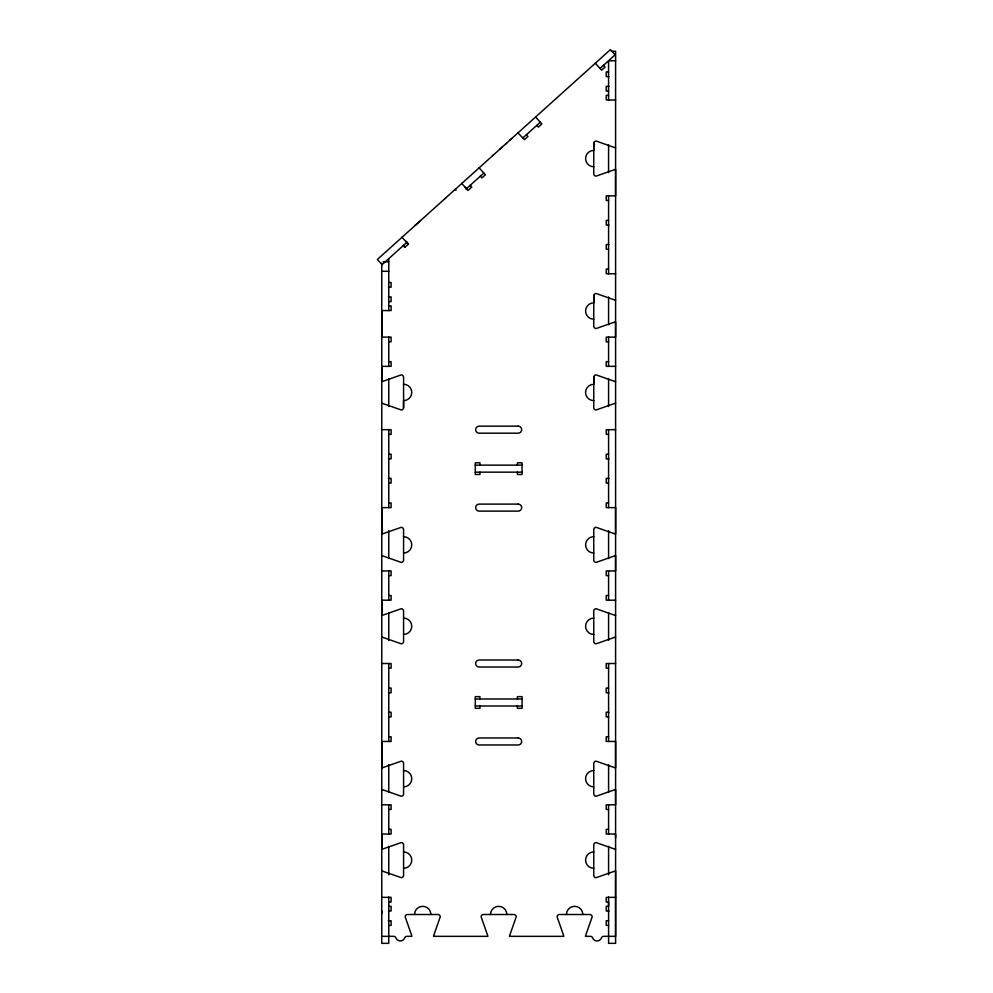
<?xml version="1.0" encoding="UTF-8"?>
<svg xmlns="http://www.w3.org/2000/svg" width="993" height="993" viewBox="0 0 993 993"><rect width="100%" height="100%" fill="white"/><g stroke="black" fill="none" stroke-linecap="round" stroke-linejoin="round"><path stroke-width="1.49" d="M388.76 829.354L391.105 829.354L391.105 834.033L381.746 834.033L381.746 849.263A2.346 2.346 0 0 0 382.417 849.164L401.234 842.585A2.334 2.334 0 0 1 403.58 844.919L403.58 875.317A2.334 2.334 0 0 1 401.234 877.663L382.417 871.072A2.346 2.346 0 0 0 381.746 870.973M381.746 913.436L381.746 911.003M381.746 837.844L381.746 834.033M403.53 408.061L403.58 400.613A8.18 8.18 0 0 0 411.76 392.434A8.18 8.18 0 0 0 403.58 384.254M593.814 142.967L593.764 150.402A8.18 8.18 0 0 0 585.585 158.595A8.18 8.18 0 0 0 593.764 166.774M593.814 295.393L593.764 302.828A8.18 8.18 0 0 0 585.585 311.02A8.18 8.18 0 0 0 593.764 319.2M593.814 376.806L593.764 384.254A8.18 8.18 0 0 0 585.585 392.434A8.18 8.18 0 0 0 593.764 400.613M466.958 188.248L466.449 188.707L464.885 186.969M462.241 183.06L461.757 183.494L468.013 190.445L471.489 187.317L469.925 185.579M415.31 225.312L419.654 221.402M444.938 198.637L445.907 197.768M454.322 190.184L455.315 189.291L456.097 190.159M492.677 155.653L493.434 154.97M501.378 147.808L502.359 146.939M505.685 143.935L506.79 142.942M509.98 140.063L511.767 138.461M517.936 132.913L524.465 139.616L527.941 136.488L526.377 134.75M406.981 242.255L382.106 264.659L377.402 259.446L610.397 49.65L615.101 54.863L600.008 68.443M466.002 189.104L483.827 173.055L485.391 174.793L481.915 177.921L480.351 176.183M522.74 138.015L540.279 122.226M500.596 148.528L499.603 149.409M611.39 51.264L615.598 51.264L615.598 943.35L608.585 943.35L608.585 897.027M615.598 60.734L608.572 60.734L608.572 100.008M608.572 71.943L606.239 71.943L606.239 76.622L608.908 76.622M608.908 86.366L606.239 86.366L606.239 91.046L608.572 91.046M608.585 95.328L606.239 95.328L606.239 100.008L615.598 100.008M608.585 200.499L606.239 200.499L606.239 195.832L615.598 195.832L615.598 169.443A2.334 2.334 0 0 0 614.928 169.542L596.11 176.121A2.334 2.334 0 0 1 593.764 173.787L593.764 143.389A2.334 2.334 0 0 1 596.11 141.056L614.928 147.634A2.334 2.334 0 0 0 615.598 147.734M608.585 220.384L606.239 220.384L606.239 225.063L608.908 225.063M608.908 244.551L606.239 244.551L606.239 249.218L608.585 249.218M383.149 261.817L388.76 261.817M608.585 269.103L606.239 269.103L606.239 273.77L615.598 273.77M381.746 271.288L388.76 271.288M388.76 282.508L391.105 282.508L391.105 287.176L388.437 287.176M388.437 296.919L391.105 296.919L391.105 301.599L388.76 301.599M388.76 305.881L391.105 305.894L391.105 310.561L381.746 310.561L381.746 337.111L391.105 337.111L391.105 341.791L388.76 341.791M608.585 341.791L606.239 341.791L606.239 337.111L615.598 337.111L615.598 321.869A2.346 2.346 0 0 0 614.928 321.968L596.11 328.546A2.334 2.334 0 0 1 593.764 326.213L593.764 295.815A2.334 2.334 0 0 1 596.11 293.481L614.928 300.06A2.346 2.346 0 0 0 615.598 300.159M388.76 361.663L391.105 361.663L391.105 366.343L381.746 366.343L381.746 381.585A2.346 2.346 0 0 0 382.417 381.486L401.234 374.895A2.334 2.334 0 0 1 403.58 377.228L403.58 407.639A2.334 2.334 0 0 1 401.234 409.972L382.417 403.381A2.346 2.346 0 0 0 381.746 403.282M608.585 361.663L606.239 361.663L606.239 366.343L615.598 366.343M381.746 429.671L391.105 429.671L391.105 434.351L388.76 434.351M615.598 429.671L606.239 429.671L606.239 434.351L608.585 434.351M388.76 454.223L391.105 454.223L391.105 458.903L388.437 458.903M608.585 454.223L606.239 454.223L606.239 458.903L608.908 458.903M475.287 465.134L522.057 465.134M475.287 472.159L522.057 472.159M388.437 478.39L391.105 478.39L391.105 483.07L388.76 483.07M608.908 478.39L606.239 478.39L606.239 483.07L608.585 483.07M388.76 502.942L391.105 502.942L391.105 507.622L381.746 507.622L381.746 533.998A2.334 2.334 0 0 0 382.417 533.911L401.234 527.32A2.334 2.334 0 0 1 403.58 529.654L403.58 560.064A2.334 2.334 0 0 1 401.234 562.398L382.417 555.807A2.346 2.346 0 0 0 381.746 555.708M608.585 502.942L606.239 502.942L606.239 507.622L615.598 507.622L615.598 533.998A2.334 2.334 0 0 1 614.928 533.911L596.11 527.32A2.334 2.334 0 0 0 593.764 529.654L593.764 560.064A2.334 2.334 0 0 0 596.11 562.398L614.928 555.807A2.346 2.346 0 0 1 615.598 555.708L615.598 570.95L606.239 570.95L606.239 575.63L608.585 575.63M381.746 570.95L391.105 570.95L391.105 575.63L388.76 575.63M388.76 595.502L391.105 595.502L391.105 600.182L381.746 600.182L381.746 615.424A2.346 2.346 0 0 0 382.417 615.325L401.234 608.734A2.334 2.334 0 0 1 403.58 611.08L403.58 641.478A2.334 2.334 0 0 1 401.234 643.812L382.417 637.233A2.346 2.346 0 0 0 381.746 637.134M608.585 595.502L606.239 595.502L606.239 600.182L615.598 600.182M381.746 663.51L391.105 663.51L391.105 668.19L388.76 668.19M615.598 663.51L606.239 663.51L606.239 668.19L608.585 668.19M388.76 688.075L391.105 688.075L391.105 692.742L388.437 692.742M608.585 688.075L606.239 688.075L606.239 692.742L608.908 692.742M475.287 698.985L522.057 698.985M475.287 705.998L522.057 705.998M388.437 712.229L391.105 712.229L391.105 716.909L388.76 716.909M608.908 712.229L606.239 712.229L606.239 716.909L608.585 716.909M388.76 736.794L391.105 736.794L391.105 741.461L381.746 741.461L381.746 767.85A2.334 2.334 0 0 0 382.417 767.75L401.234 761.159A2.334 2.334 0 0 1 403.58 763.505L403.58 793.904A2.334 2.334 0 0 1 401.234 796.237L382.417 789.658A2.346 2.346 0 0 0 381.746 789.559M608.585 736.794L606.239 736.794L606.239 741.461L615.598 741.461L615.598 767.85A2.334 2.334 0 0 1 614.928 767.75L596.11 761.159A2.334 2.334 0 0 0 593.764 763.505L593.764 793.904A2.334 2.334 0 0 0 596.11 796.237L614.928 789.658A2.346 2.346 0 0 1 615.598 789.559L615.598 804.802L606.239 804.802L606.239 809.469L608.585 809.469M381.746 804.802L391.105 804.802L391.105 809.469L388.76 809.469M608.585 829.354L606.239 829.354L606.239 834.033L615.598 834.033L615.598 837.844M381.746 897.362L391.105 897.362L391.105 902.041L388.76 902.041M615.598 897.362L606.239 897.362L606.239 902.041L608.585 902.041L608.585 906.324L606.239 906.324L606.239 911.003L609.044 911.003M388.76 906.324L391.105 906.324L391.105 911.003L388.76 911.003M388.3 920.747L391.105 920.747L391.105 925.426L388.76 925.426M608.585 920.747L606.239 920.747L606.239 925.426L608.585 925.426M381.746 936.337L393.7 936.337A2.334 2.334 0 0 1 395.897 937.889A4.68 4.68 0 0 0 404.722 937.889A2.334 2.334 0 0 1 406.931 936.337L411.859 936.337A2.334 2.334 0 0 0 411.76 935.667L405.169 916.849A2.334 2.334 0 0 1 407.515 914.503L437.913 914.503A2.334 2.334 0 0 1 440.247 916.849L433.668 935.667A2.334 2.334 0 0 0 433.569 936.337L487.824 936.337A2.334 2.334 0 0 0 487.724 935.667L481.133 916.849A2.334 2.334 0 0 1 483.467 914.503L513.877 914.503A2.334 2.334 0 0 1 516.211 916.849L509.62 935.667A2.334 2.334 0 0 0 509.521 936.337L563.776 936.337A2.334 2.334 0 0 0 563.676 935.667L557.098 916.849A2.334 2.334 0 0 1 559.431 914.503L589.83 914.503A2.334 2.334 0 0 1 592.176 916.849L585.585 935.667A2.334 2.334 0 0 0 585.485 936.337L590.413 936.337A2.334 2.334 0 0 1 592.3 937.28L593.28 939.13A4.68 4.68 0 0 0 600.79 939.13L601.77 937.28A2.334 2.334 0 0 1 603.645 936.337L615.598 936.337L615.598 870.973A2.346 2.346 0 0 0 614.928 871.072L596.11 877.663A2.334 2.334 0 0 1 593.764 875.317L593.764 844.919A2.334 2.334 0 0 1 596.11 842.585L614.928 849.164A2.346 2.346 0 0 0 615.598 849.263M603.483 65.315L605.06 67.052L601.584 70.18L595.316 63.229M535.587 117.013L541.843 123.964L538.367 127.092L536.803 125.354M479.135 167.842L483.827 173.055M470.248 185.294L471.812 187.032M406.199 241.386L408.545 243.993L404.809 247.356L403.245 245.619M402.028 237.277L408.284 244.228M403.506 245.383L405.07 247.12M608.572 144.829L608.572 172.621M608.585 195.832L608.585 273.77M608.585 296.957L608.585 324.723M608.585 337.111L608.585 366.343M608.585 378.73L608.585 406.485M608.585 429.671L608.585 507.622M608.585 530.808L608.585 558.562M608.585 570.95L608.585 600.182M608.585 612.569L608.585 640.336M608.585 663.51L608.585 741.461M608.585 764.647L608.585 792.414M608.585 804.802L608.585 834.033M608.585 846.235L608.585 874.858M517.378 465.134L517.378 462.8L522.057 462.8L522.057 474.493L517.378 474.493L517.378 472.159M517.378 698.985L517.378 696.639L522.057 696.639L522.057 708.332L517.378 708.332L517.378 705.998M479.967 465.134L479.967 462.8L475.287 462.8L475.287 474.493L479.967 474.493L479.967 472.159M479.967 698.985L479.967 696.639L475.287 696.639L475.287 708.332L479.967 708.332L479.967 705.998M388.76 258.652L388.76 310.561M388.76 337.111L388.76 366.343M388.76 378.73L388.76 406.485M388.76 429.671L388.76 507.622M388.76 530.808L388.76 558.562M388.76 570.95L388.76 600.182M388.76 612.569L388.76 640.336M388.76 663.51L388.76 741.461M388.76 764.647L388.76 792.414M388.76 804.802L388.76 834.033M388.76 846.235L388.76 874.858M388.76 897.027L388.76 943.35L381.746 943.35L381.746 263.294M615.598 381.585A2.346 2.346 0 0 1 614.928 381.486L596.11 374.895A2.334 2.334 0 0 0 593.764 377.228L593.764 407.639A2.334 2.334 0 0 0 596.11 409.972L614.928 403.381A2.346 2.346 0 0 1 615.598 403.282M414.528 914.503A8.18 8.18 0 0 1 422.708 906.324A8.18 8.18 0 0 1 430.9 914.503M490.492 914.503A8.18 8.18 0 0 1 498.672 906.324A8.18 8.18 0 0 1 506.852 914.503M566.444 914.503A8.18 8.18 0 0 1 574.637 906.324A8.18 8.18 0 0 1 582.817 914.503M403.58 536.679A8.18 8.18 0 0 1 411.76 544.859A8.18 8.18 0 0 1 403.58 553.039M403.58 618.093A8.18 8.18 0 0 1 411.76 626.273A8.18 8.18 0 0 1 403.58 634.465M615.598 637.134A2.346 2.346 0 0 0 614.928 637.233L596.11 643.812A2.334 2.334 0 0 1 593.764 641.478L593.764 611.08A2.334 2.334 0 0 1 596.11 608.734L614.928 615.325A2.346 2.346 0 0 0 615.598 615.424M593.764 634.465A8.18 8.18 0 0 1 585.585 626.273A8.18 8.18 0 0 1 593.764 618.093M593.764 553.039A8.18 8.18 0 0 1 585.585 544.859A8.18 8.18 0 0 1 593.764 536.679M403.58 770.518A8.18 8.18 0 0 1 411.76 778.698A8.18 8.18 0 0 1 403.58 786.89M403.58 851.932A8.18 8.18 0 0 1 411.76 860.124A8.18 8.18 0 0 1 403.58 868.304M593.764 868.304A8.18 8.18 0 0 1 585.585 860.124A8.18 8.18 0 0 1 593.764 851.932M593.764 786.89A8.18 8.18 0 0 1 585.585 778.698A8.18 8.18 0 0 1 593.764 770.518M518.16 426.158L479.185 426.158A3.513 3.513 0 0 0 475.672 429.671A3.513 3.513 0 0 0 479.185 433.184L518.16 433.184A3.513 3.513 0 0 0 521.673 429.671A3.513 3.513 0 0 0 518.16 426.158M518.16 504.109L479.185 504.109A3.513 3.513 0 0 0 475.672 507.622A3.513 3.513 0 0 0 479.185 511.122L518.16 511.122A3.513 3.513 0 0 0 521.673 507.622A3.513 3.513 0 0 0 518.16 504.109M518.16 660.01L479.185 660.01A3.513 3.513 0 0 0 475.672 663.51A3.513 3.513 0 0 0 479.185 667.023L518.16 667.023A3.513 3.513 0 0 0 521.673 663.51A3.513 3.513 0 0 0 518.16 660.01M518.16 737.96L479.185 737.96A3.513 3.513 0 0 0 475.672 741.461A3.513 3.513 0 0 0 479.185 744.973L518.16 744.973A3.513 3.513 0 0 0 521.673 741.461A3.513 3.513 0 0 0 518.16 737.96"/></g></svg>
